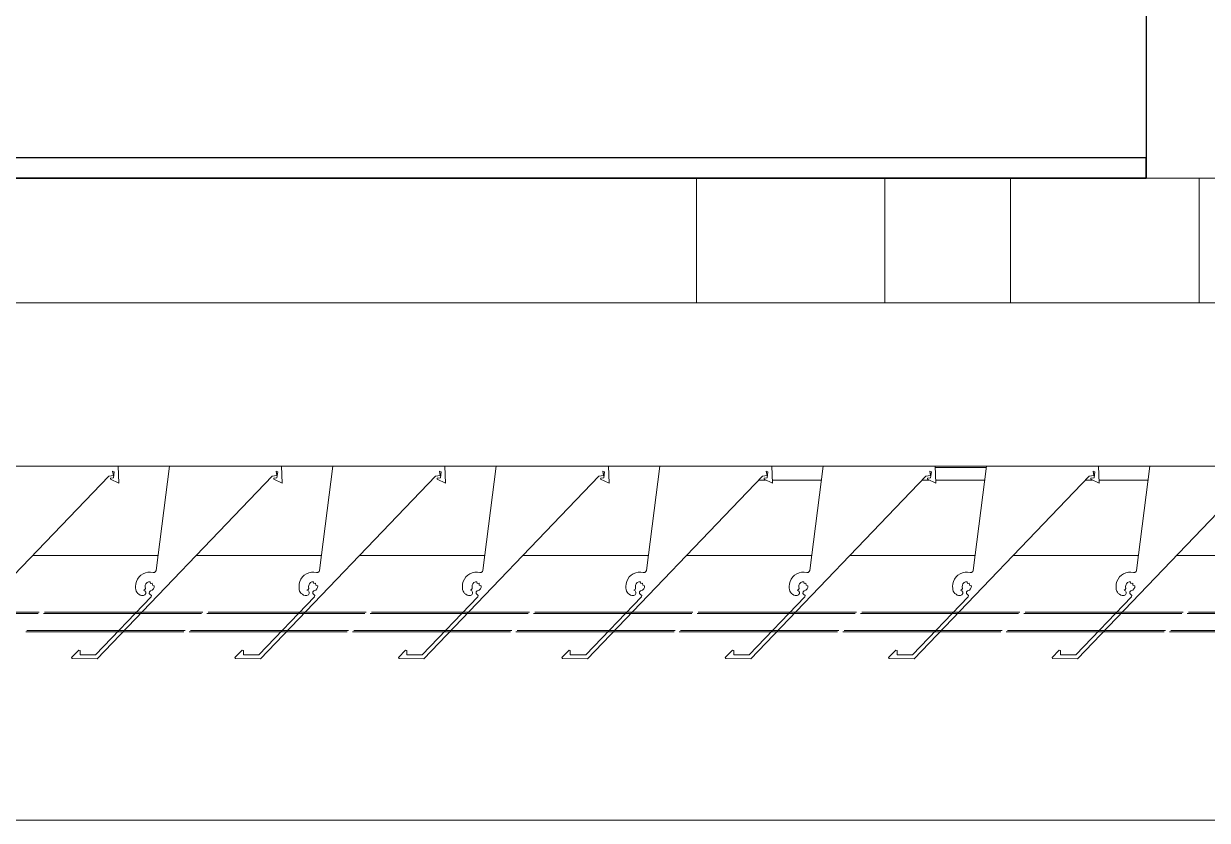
# Model space of a CAD drawing. Header units: millimetres. Extents: x -220592 to 404889, y -217665 to 38245.
# Drawn here: x 30903.1 to 31373.9, y -45008 to -44691.4 of the extents above; entities that cross this region are included whole.
import ezdxf

# ---------------------------------------------------------------- set-up
doc = ezdxf.new("R2010")
doc.units = ezdxf.units.MM
doc.set_wipeout_variables(frame=1)
doc.linetypes.add('XKITLINE00', pattern=[0])
doc.linetypes.add('XKITLINE02', pattern=[4, 2, -2])
for name, color, linetype in [('000 - 0_HIDE_OBJ_FRAMING_DEF_SUB_1', 7, 'Continuous'), ('000 - STRUCTURE_STEEL_ACCESORIES_HATCH_', 7, 'Continuous'), ('000 - STRUCTURE_STEEL_ACCESORIES_HIDDEN_', 7, 'Continuous'), ('000 - STRUCTURE_STEEL_ACCESORIES_MAIN_COLOR_1', 7, 'Continuous'), ('000 - STRUCTURE_STEEL_FRAMING_CUT_COLOR_4', 7, 'Continuous'), ('000 - STRUCTURE_STEEL_FRAMING_DEF_SUB', 7, 'Continuous'), ('000 - STRUCTURE_STEEL_FRAMING_HIDDEN_', 7, 'Continuous'), ('000 - STRUCTURE_STEEL_FRAMING_SUB_COLOR_1', 7, 'Continuous'), ('000 - STRUCTURE_STEEL_FRAMING_SUB_COLOR_2', 7, 'Continuous'), ('000 - STRUCTURE_STEEL_FRAMING_WIPEOUT_', 7, 'Continuous')]:
    doc.layers.add(name, color=color, linetype=linetype)
doc.layers.add('Part', color=7, linetype='Continuous', lineweight=0)

# ---------------------------------------------------------------- blocks, each defined once
blk = doc.blocks.new('*A13830')
at = {"layer": 'Part', "color": 7, "linetype": 'XKITLINE00', "lineweight": 0}
for p, q in [((-142.388308, 67.320805), (-137.388308, 67.320805)), ((-136.888308, 67.320805), (-134.818045, 67.320805)), ((-140.778411, 65.820805), (-140.279659, 65.820805)), ((-140.128411, 65.820805), (-139.629659, 65.820805)), ((-139.478411, 65.820805), (-138.979659, 65.820805)), ((-138.828411, 65.820805), (-138.329659, 65.820805)), ((-138.178411, 65.820805), (-137.679659, 65.820805)), ((-137.528411, 65.820805), (-137.029659, 65.820805)), ((-136.878411, 65.820805), (-136.379659, 65.820805)), ((-136.228411, 65.820805), (-135.729659, 65.820805))]:
    blk.add_line(p, q, dxfattribs=at)
blk = doc.blocks.new('*A13834')
at = {"layer": 'Part', "color": 7, "linetype": 'XKITLINE00', "lineweight": 0}
for p, q in [((-144.838405, 66.825501), (-134.468045, 66.825501)), ((-140.438523, 66.175501), (-140.234226, 66.175501)), ((-139.788523, 66.175501), (-139.584226, 66.175501)), ((-139.138523, 66.175501), (-138.934226, 66.175501)), ((-138.488523, 66.175501), (-138.284226, 66.175501)), ((-137.838523, 66.175501), (-137.634226, 66.175501)), ((-137.188523, 66.175501), (-136.984226, 66.175501)), ((-136.538523, 66.175501), (-136.334226, 66.175501))]:
    blk.add_line(p, q, dxfattribs=at)
blk = doc.blocks.new('*A13840')
at = {"layer": 'Part', "color": 7, "linetype": 'XKITLINE00', "lineweight": 0}
for p, q in [((-136.334201, 66.175699), (-136.387231, 65.761693)), ((-135.888531, 66.175691), (-136.334201, 66.175699)), ((-135.907322, 66.138796), (-135.910226, 66.155812)), ((-135.910226, 66.155812), (-135.903653, 66.153776)), ((-135.906793, 66.128793), (-135.903653, 66.153776)), ((-135.885909, 66.108006), (-135.888531, 66.175691)), ((-136.622111, 65.410777), (-135.925865, 66.135899)), ((-135.925865, 66.135899), (-135.907322, 66.138796)), ((-135.918984, 66.128664), (-135.919396, 66.123541)), ((-135.919396, 66.123541), (-135.885909, 66.108006)), ((-135.906793, 66.128793), (-135.918984, 66.128664)), ((-136.461209, 65.727079), (-136.465582, 65.717817)), ((-136.455231, 65.735396), (-136.461209, 65.727079)), ((-136.447844, 65.742492), (-136.455231, 65.735396)), ((-136.439294, 65.748132), (-136.447844, 65.742492)), ((-136.429864, 65.75213), (-136.439294, 65.748132)), ((-136.419865, 65.754353), (-136.429864, 65.75213)), ((-136.409629, 65.754728), (-136.419865, 65.754353)), ((-136.399495, 65.753242), (-136.409629, 65.754728)), ((-136.393972, 65.753481), (-136.399495, 65.753242)), ((-136.389421, 65.756618), (-136.393972, 65.753481)), ((-136.387231, 65.761693), (-136.389421, 65.756618)), ((-136.468205, 65.707916), (-136.46899, 65.697703)), ((-136.46899, 65.697703), (-136.468892, 65.690904)), ((-136.468892, 65.690904), (-136.468256, 65.685176)), ((-136.468256, 65.685176), (-136.466537, 65.679675)), ((-136.465582, 65.717817), (-136.468205, 65.707916)), ((-136.466537, 65.679675), (-136.463797, 65.674605)), ((-136.437334, 65.683455), (-136.432353, 65.685485)), ((-136.431862, 65.680513), (-136.437334, 65.683455)), ((-136.432353, 65.685485), (-136.429946, 65.690296)), ((-136.428644, 65.675356), (-136.431862, 65.680513)), ((-136.430851, 65.696214), (-136.430507, 65.702714)), ((-136.429946, 65.690296), (-136.430851, 65.696214)), ((-136.430507, 65.702714), (-136.427909, 65.708682)), ((-136.427909, 65.708682), (-136.423387, 65.713364)), ((-136.423387, 65.713364), (-136.417513, 65.716166)), ((-136.417513, 65.716166), (-136.411029, 65.716735)), ((-136.410101, 65.680183), (-136.414258, 65.676)), ((-136.411029, 65.716735), (-136.409923, 65.709029)), ((-136.402527, 65.683297), (-136.410101, 65.680183)), ((-136.409923, 65.709029), (-136.402863, 65.710199)), ((-136.402863, 65.710199), (-136.401919, 65.703034)), ((-136.397741, 65.687964), (-136.402527, 65.683297)), ((-136.401919, 65.703034), (-136.394528, 65.700712)), ((-136.394951, 65.69404), (-136.397741, 65.687964)), ((-136.394528, 65.700712), (-136.394951, 65.69404)), ((-136.407075, 65.656828), (-136.628477, 65.425812)), ((-136.463797, 65.674605), (-136.460139, 65.670151)), ((-136.460139, 65.670151), (-136.455696, 65.66648)), ((-136.455696, 65.66648), (-136.450633, 65.663726)), ((-136.450633, 65.663726), (-136.445137, 65.661991)), ((-136.445137, 65.661991), (-136.437367, 65.661495)), ((-136.437367, 65.661495), (-136.431893, 65.664135)), ((-136.431893, 65.664135), (-136.428656, 65.669279)), ((-136.428656, 65.669279), (-136.428644, 65.675356)), ((-136.414258, 65.676), (-136.414464, 65.670106)), ((-136.414464, 65.670106), (-136.41061, 65.665642)), ((-136.41061, 65.665642), (-136.405983, 65.661987)), ((-136.405983, 65.661987), (-136.407075, 65.656828)), ((-136.694842, 65.44466), (-136.72373, 65.416011)), ((-136.689921, 65.443575), (-136.694842, 65.44466)), ((-136.72373, 65.416011), (-136.721262, 65.41133)), ((-136.721262, 65.41133), (-136.622111, 65.410777)), ((-136.689824, 65.426155), (-136.689921, 65.443575)), ((-136.628477, 65.425812), (-136.689824, 65.426155))]:
    blk.add_line(p, q, dxfattribs=at)
blk = doc.blocks.new('*A13841')
at = {"layer": 'Part', "color": 7, "linetype": 'XKITLINE00', "lineweight": 0}
for p, q in [((-136.984201, 66.175699), (-137.037231, 65.761693)), ((-136.538531, 66.175691), (-136.984201, 66.175699)), ((-136.557322, 66.138796), (-136.560226, 66.155812)), ((-136.560226, 66.155812), (-136.553653, 66.153776)), ((-136.556793, 66.128793), (-136.553653, 66.153776)), ((-136.535909, 66.108006), (-136.538531, 66.175691)), ((-137.272111, 65.410777), (-136.575865, 66.135899)), ((-136.575865, 66.135899), (-136.557322, 66.138796)), ((-136.568984, 66.128664), (-136.569396, 66.123541)), ((-136.569396, 66.123541), (-136.535909, 66.108006)), ((-136.556793, 66.128793), (-136.568984, 66.128664)), ((-137.111209, 65.727079), (-137.115582, 65.717817)), ((-137.105231, 65.735396), (-137.111209, 65.727079)), ((-137.097844, 65.742492), (-137.105231, 65.735396)), ((-137.089294, 65.748132), (-137.097844, 65.742492)), ((-137.079864, 65.75213), (-137.089294, 65.748132)), ((-137.069865, 65.754353), (-137.079864, 65.75213)), ((-137.059629, 65.754728), (-137.069865, 65.754353)), ((-137.049495, 65.753242), (-137.059629, 65.754728)), ((-137.043972, 65.753481), (-137.049495, 65.753242)), ((-137.039421, 65.756618), (-137.043972, 65.753481)), ((-137.037231, 65.761693), (-137.039421, 65.756618)), ((-137.118205, 65.707916), (-137.11899, 65.697703)), ((-137.11899, 65.697703), (-137.118892, 65.690904)), ((-137.118892, 65.690904), (-137.118256, 65.685176)), ((-137.118256, 65.685176), (-137.116537, 65.679675)), ((-137.115582, 65.717817), (-137.118205, 65.707916)), ((-137.116537, 65.679675), (-137.113797, 65.674605)), ((-137.087334, 65.683455), (-137.082353, 65.685485)), ((-137.081862, 65.680513), (-137.087334, 65.683455)), ((-137.082353, 65.685485), (-137.079946, 65.690296)), ((-137.078644, 65.675356), (-137.081862, 65.680513)), ((-137.080851, 65.696214), (-137.080507, 65.702714)), ((-137.079946, 65.690296), (-137.080851, 65.696214)), ((-137.080507, 65.702714), (-137.077909, 65.708682)), ((-137.077909, 65.708682), (-137.073387, 65.713364)), ((-137.073387, 65.713364), (-137.067513, 65.716166)), ((-137.067513, 65.716166), (-137.061029, 65.716735)), ((-137.060101, 65.680183), (-137.064258, 65.676)), ((-137.061029, 65.716735), (-137.059923, 65.709029)), ((-137.052527, 65.683297), (-137.060101, 65.680183)), ((-137.059923, 65.709029), (-137.052863, 65.710199)), ((-137.052863, 65.710199), (-137.051919, 65.703034)), ((-137.047741, 65.687964), (-137.052527, 65.683297)), ((-137.051919, 65.703034), (-137.044528, 65.700712)), ((-137.044951, 65.69404), (-137.047741, 65.687964)), ((-137.044528, 65.700712), (-137.044951, 65.69404)), ((-137.057075, 65.656828), (-137.278477, 65.425812)), ((-137.113797, 65.674605), (-137.110139, 65.670151)), ((-137.110139, 65.670151), (-137.105696, 65.66648)), ((-137.105696, 65.66648), (-137.100633, 65.663726)), ((-137.100633, 65.663726), (-137.095137, 65.661991)), ((-137.095137, 65.661991), (-137.087367, 65.661495)), ((-137.087367, 65.661495), (-137.081893, 65.664135)), ((-137.081893, 65.664135), (-137.078656, 65.669279)), ((-137.078656, 65.669279), (-137.078644, 65.675356)), ((-137.064258, 65.676), (-137.064464, 65.670106)), ((-137.064464, 65.670106), (-137.06061, 65.665642)), ((-137.06061, 65.665642), (-137.055983, 65.661987)), ((-137.055983, 65.661987), (-137.057075, 65.656828)), ((-137.344842, 65.44466), (-137.37373, 65.416011)), ((-137.339921, 65.443575), (-137.344842, 65.44466)), ((-137.37373, 65.416011), (-137.371262, 65.41133)), ((-137.371262, 65.41133), (-137.272111, 65.410777)), ((-137.339824, 65.426155), (-137.339921, 65.443575)), ((-137.278477, 65.425812), (-137.339824, 65.426155))]:
    blk.add_line(p, q, dxfattribs=at)
blk = doc.blocks.new('*A13842')
at = {"layer": 'Part', "color": 7, "linetype": 'XKITLINE00', "lineweight": 0}
for p, q in [((-137.634201, 66.175699), (-137.687231, 65.761693)), ((-137.188531, 66.175691), (-137.634201, 66.175699)), ((-137.207322, 66.138796), (-137.210226, 66.155812)), ((-137.210226, 66.155812), (-137.203653, 66.153776)), ((-137.206793, 66.128793), (-137.203653, 66.153776)), ((-137.185909, 66.108006), (-137.188531, 66.175691)), ((-137.922111, 65.410777), (-137.225865, 66.135899)), ((-137.225865, 66.135899), (-137.207322, 66.138796)), ((-137.218984, 66.128664), (-137.219396, 66.123541)), ((-137.219396, 66.123541), (-137.185909, 66.108006)), ((-137.206793, 66.128793), (-137.218984, 66.128664)), ((-137.761209, 65.727079), (-137.765582, 65.717817)), ((-137.755231, 65.735396), (-137.761209, 65.727079)), ((-137.747844, 65.742492), (-137.755231, 65.735396)), ((-137.739294, 65.748132), (-137.747844, 65.742492)), ((-137.729864, 65.75213), (-137.739294, 65.748132)), ((-137.719865, 65.754353), (-137.729864, 65.75213)), ((-137.709629, 65.754728), (-137.719865, 65.754353)), ((-137.699495, 65.753242), (-137.709629, 65.754728)), ((-137.693972, 65.753481), (-137.699495, 65.753242)), ((-137.689421, 65.756618), (-137.693972, 65.753481)), ((-137.687231, 65.761693), (-137.689421, 65.756618)), ((-137.768205, 65.707916), (-137.76899, 65.697703)), ((-137.76899, 65.697703), (-137.768892, 65.690904)), ((-137.768892, 65.690904), (-137.768256, 65.685176)), ((-137.768256, 65.685176), (-137.766537, 65.679675)), ((-137.765582, 65.717817), (-137.768205, 65.707916)), ((-137.766537, 65.679675), (-137.763797, 65.674605)), ((-137.737334, 65.683455), (-137.732353, 65.685485)), ((-137.731862, 65.680513), (-137.737334, 65.683455)), ((-137.732353, 65.685485), (-137.729946, 65.690296)), ((-137.728644, 65.675356), (-137.731862, 65.680513)), ((-137.730851, 65.696214), (-137.730507, 65.702714)), ((-137.729946, 65.690296), (-137.730851, 65.696214)), ((-137.730507, 65.702714), (-137.727909, 65.708682)), ((-137.727909, 65.708682), (-137.723387, 65.713364)), ((-137.723387, 65.713364), (-137.717513, 65.716166)), ((-137.717513, 65.716166), (-137.711029, 65.716735)), ((-137.710101, 65.680183), (-137.714258, 65.676)), ((-137.711029, 65.716735), (-137.709923, 65.709029)), ((-137.702527, 65.683297), (-137.710101, 65.680183)), ((-137.709923, 65.709029), (-137.702863, 65.710199)), ((-137.702863, 65.710199), (-137.701919, 65.703034)), ((-137.697741, 65.687964), (-137.702527, 65.683297)), ((-137.701919, 65.703034), (-137.694528, 65.700712)), ((-137.694951, 65.69404), (-137.697741, 65.687964)), ((-137.694528, 65.700712), (-137.694951, 65.69404)), ((-137.707075, 65.656828), (-137.928477, 65.425812)), ((-137.763797, 65.674605), (-137.760139, 65.670151)), ((-137.760139, 65.670151), (-137.755696, 65.66648)), ((-137.755696, 65.66648), (-137.750633, 65.663726)), ((-137.750633, 65.663726), (-137.745137, 65.661991)), ((-137.745137, 65.661991), (-137.737367, 65.661495)), ((-137.737367, 65.661495), (-137.731893, 65.664135)), ((-137.731893, 65.664135), (-137.728656, 65.669279)), ((-137.728656, 65.669279), (-137.728644, 65.675356)), ((-137.714258, 65.676), (-137.714464, 65.670106)), ((-137.714464, 65.670106), (-137.71061, 65.665642)), ((-137.71061, 65.665642), (-137.705983, 65.661987)), ((-137.705983, 65.661987), (-137.707075, 65.656828)), ((-137.994842, 65.44466), (-138.02373, 65.416011)), ((-137.989921, 65.443575), (-137.994842, 65.44466)), ((-138.02373, 65.416011), (-138.021262, 65.41133)), ((-138.021262, 65.41133), (-137.922111, 65.410777)), ((-137.989824, 65.426155), (-137.989921, 65.443575)), ((-137.928477, 65.425812), (-137.989824, 65.426155))]:
    blk.add_line(p, q, dxfattribs=at)
blk = doc.blocks.new('*A13843')
at = {"layer": 'Part', "color": 7, "linetype": 'XKITLINE00', "lineweight": 0}
for p, q in [((-138.284201, 66.175699), (-138.337231, 65.761693)), ((-137.838531, 66.175691), (-138.284201, 66.175699)), ((-137.857322, 66.138796), (-137.860226, 66.155812)), ((-137.860226, 66.155812), (-137.853653, 66.153776)), ((-137.856793, 66.128793), (-137.853653, 66.153776)), ((-137.835909, 66.108006), (-137.838531, 66.175691)), ((-138.572111, 65.410777), (-137.875865, 66.135899)), ((-137.875865, 66.135899), (-137.857322, 66.138796)), ((-137.868984, 66.128664), (-137.869396, 66.123541)), ((-137.869396, 66.123541), (-137.835909, 66.108006)), ((-137.856793, 66.128793), (-137.868984, 66.128664)), ((-138.411209, 65.727079), (-138.415582, 65.717817)), ((-138.405231, 65.735396), (-138.411209, 65.727079)), ((-138.397844, 65.742492), (-138.405231, 65.735396)), ((-138.389294, 65.748132), (-138.397844, 65.742492)), ((-138.379864, 65.75213), (-138.389294, 65.748132)), ((-138.369865, 65.754353), (-138.379864, 65.75213)), ((-138.359629, 65.754728), (-138.369865, 65.754353)), ((-138.349495, 65.753242), (-138.359629, 65.754728)), ((-138.343972, 65.753481), (-138.349495, 65.753242)), ((-138.339421, 65.756618), (-138.343972, 65.753481)), ((-138.337231, 65.761693), (-138.339421, 65.756618)), ((-138.418205, 65.707916), (-138.41899, 65.697703)), ((-138.41899, 65.697703), (-138.418892, 65.690904)), ((-138.418892, 65.690904), (-138.418256, 65.685176)), ((-138.418256, 65.685176), (-138.416537, 65.679675)), ((-138.415582, 65.717817), (-138.418205, 65.707916)), ((-138.416537, 65.679675), (-138.413797, 65.674605)), ((-138.387334, 65.683455), (-138.382353, 65.685485)), ((-138.381862, 65.680513), (-138.387334, 65.683455)), ((-138.382353, 65.685485), (-138.379946, 65.690296)), ((-138.378644, 65.675356), (-138.381862, 65.680513)), ((-138.380851, 65.696214), (-138.380507, 65.702714)), ((-138.379946, 65.690296), (-138.380851, 65.696214)), ((-138.380507, 65.702714), (-138.377909, 65.708682)), ((-138.377909, 65.708682), (-138.373387, 65.713364)), ((-138.373387, 65.713364), (-138.367513, 65.716166)), ((-138.367513, 65.716166), (-138.361029, 65.716735)), ((-138.360101, 65.680183), (-138.364258, 65.676)), ((-138.361029, 65.716735), (-138.359923, 65.709029)), ((-138.352527, 65.683297), (-138.360101, 65.680183)), ((-138.359923, 65.709029), (-138.352863, 65.710199)), ((-138.352863, 65.710199), (-138.351919, 65.703034)), ((-138.347741, 65.687964), (-138.352527, 65.683297)), ((-138.351919, 65.703034), (-138.344528, 65.700712)), ((-138.344951, 65.69404), (-138.347741, 65.687964)), ((-138.344528, 65.700712), (-138.344951, 65.69404)), ((-138.357075, 65.656828), (-138.578477, 65.425812)), ((-138.413797, 65.674605), (-138.410139, 65.670151)), ((-138.410139, 65.670151), (-138.405696, 65.66648)), ((-138.405696, 65.66648), (-138.400633, 65.663726)), ((-138.400633, 65.663726), (-138.395137, 65.661991)), ((-138.395137, 65.661991), (-138.387367, 65.661495)), ((-138.387367, 65.661495), (-138.381893, 65.664135)), ((-138.381893, 65.664135), (-138.378656, 65.669279)), ((-138.378656, 65.669279), (-138.378644, 65.675356)), ((-138.364258, 65.676), (-138.364464, 65.670106)), ((-138.364464, 65.670106), (-138.36061, 65.665642)), ((-138.36061, 65.665642), (-138.355983, 65.661987)), ((-138.355983, 65.661987), (-138.357075, 65.656828)), ((-138.644842, 65.44466), (-138.67373, 65.416011)), ((-138.639921, 65.443575), (-138.644842, 65.44466)), ((-138.67373, 65.416011), (-138.671262, 65.41133)), ((-138.671262, 65.41133), (-138.572111, 65.410777)), ((-138.639824, 65.426155), (-138.639921, 65.443575)), ((-138.578477, 65.425812), (-138.639824, 65.426155))]:
    blk.add_line(p, q, dxfattribs=at)
blk = doc.blocks.new('*A13853')
at = {"layer": 'Part', "color": 7, "linetype": 'XKITLINE00', "lineweight": 0}
for p, q in [((-137.388308, 66.825501), (-137.388308, 67.57079)), ((-136.888308, 66.825501), (-136.888308, 67.57079)), ((-137.188341, 66.170805), (-136.984828, 66.170805))]:
    blk.add_line(p, q, dxfattribs=at)
blk = doc.blocks.new('*A13854')
at = {"layer": 'Part', "color": 7, "linetype": 'XKITLINE00', "lineweight": 0}
for p, q in [((-138.138308, 66.825501), (-138.138308, 67.320805)), ((-138.138308, 67.320805), (-137.388308, 67.320805)), ((-136.888308, 67.320805), (-136.138308, 67.320805)), ((-136.138308, 67.320805), (-136.138308, 66.825501)), ((-137.890358, 66.120805), (-137.863498, 66.120805)), ((-137.836404, 66.120805), (-137.641232, 66.120805)), ((-137.240358, 66.120805), (-137.213498, 66.120805)), ((-137.186404, 66.120805), (-136.991232, 66.120805)), ((-136.590358, 66.120805), (-136.563498, 66.120805)), ((-136.536404, 66.120805), (-136.341232, 66.120805))]:
    blk.add_line(p, q, dxfattribs=at)
blk = doc.blocks.new('*A13955')
at = {"layer": 'Part', "color": 7, "linetype": 'XKITLINE00', "lineweight": 0}
for p, q in [((-138.934201, 66.175699), (-138.987231, 65.761693)), ((-138.488531, 66.175691), (-138.934201, 66.175699)), ((-138.507322, 66.138796), (-138.510226, 66.155812)), ((-138.510226, 66.155812), (-138.503653, 66.153776)), ((-138.506793, 66.128793), (-138.503653, 66.153776)), ((-138.485909, 66.108006), (-138.488531, 66.175691)), ((-139.222111, 65.410777), (-138.525865, 66.135899)), ((-138.525865, 66.135899), (-138.507322, 66.138796)), ((-138.518984, 66.128664), (-138.519396, 66.123541)), ((-138.519396, 66.123541), (-138.485909, 66.108006)), ((-138.506793, 66.128793), (-138.518984, 66.128664)), ((-139.061209, 65.727079), (-139.065582, 65.717817)), ((-139.055231, 65.735396), (-139.061209, 65.727079)), ((-139.047844, 65.742492), (-139.055231, 65.735396)), ((-139.039294, 65.748132), (-139.047844, 65.742492)), ((-139.029864, 65.75213), (-139.039294, 65.748132)), ((-139.019865, 65.754353), (-139.029864, 65.75213)), ((-139.009629, 65.754728), (-139.019865, 65.754353)), ((-138.999495, 65.753242), (-139.009629, 65.754728)), ((-138.993972, 65.753481), (-138.999495, 65.753242)), ((-138.989421, 65.756618), (-138.993972, 65.753481)), ((-138.987231, 65.761693), (-138.989421, 65.756618)), ((-139.068205, 65.707916), (-139.06899, 65.697703)), ((-139.06899, 65.697703), (-139.068892, 65.690904)), ((-139.068892, 65.690904), (-139.068256, 65.685176)), ((-139.068256, 65.685176), (-139.066537, 65.679675)), ((-139.065582, 65.717817), (-139.068205, 65.707916)), ((-139.066537, 65.679675), (-139.063797, 65.674605)), ((-139.037334, 65.683455), (-139.032353, 65.685485)), ((-139.031862, 65.680513), (-139.037334, 65.683455)), ((-139.032353, 65.685485), (-139.029946, 65.690296)), ((-139.028644, 65.675356), (-139.031862, 65.680513)), ((-139.030851, 65.696214), (-139.030507, 65.702714)), ((-139.029946, 65.690296), (-139.030851, 65.696214)), ((-139.030507, 65.702714), (-139.027909, 65.708682)), ((-139.027909, 65.708682), (-139.023387, 65.713364)), ((-139.023387, 65.713364), (-139.017513, 65.716166)), ((-139.017513, 65.716166), (-139.011029, 65.716735)), ((-139.010101, 65.680183), (-139.014258, 65.676)), ((-139.011029, 65.716735), (-139.009923, 65.709029)), ((-139.002527, 65.683297), (-139.010101, 65.680183)), ((-139.009923, 65.709029), (-139.002863, 65.710199)), ((-139.002863, 65.710199), (-139.001919, 65.703034)), ((-138.997741, 65.687964), (-139.002527, 65.683297)), ((-139.001919, 65.703034), (-138.994528, 65.700712)), ((-138.994951, 65.69404), (-138.997741, 65.687964)), ((-138.994528, 65.700712), (-138.994951, 65.69404)), ((-139.007075, 65.656828), (-139.228477, 65.425812)), ((-139.063797, 65.674605), (-139.060139, 65.670151)), ((-139.060139, 65.670151), (-139.055696, 65.66648)), ((-139.055696, 65.66648), (-139.050633, 65.663726)), ((-139.050633, 65.663726), (-139.045137, 65.661991)), ((-139.045137, 65.661991), (-139.037367, 65.661495)), ((-139.037367, 65.661495), (-139.031893, 65.664135)), ((-139.031893, 65.664135), (-139.028656, 65.669279)), ((-139.028656, 65.669279), (-139.028644, 65.675356)), ((-139.014258, 65.676), (-139.014464, 65.670106)), ((-139.014464, 65.670106), (-139.01061, 65.665642)), ((-139.01061, 65.665642), (-139.005983, 65.661987)), ((-139.005983, 65.661987), (-139.007075, 65.656828)), ((-139.294842, 65.44466), (-139.32373, 65.416011)), ((-139.289921, 65.443575), (-139.294842, 65.44466)), ((-139.32373, 65.416011), (-139.321262, 65.41133)), ((-139.321262, 65.41133), (-139.222111, 65.410777)), ((-139.289824, 65.426155), (-139.289921, 65.443575)), ((-139.228477, 65.425812), (-139.289824, 65.426155))]:
    blk.add_line(p, q, dxfattribs=at)
blk = doc.blocks.new('*A13956')
at = {"layer": 'Part', "color": 7, "linetype": 'XKITLINE00', "lineweight": 0}
for p, q in [((-139.584201, 66.175699), (-139.637231, 65.761693)), ((-139.138531, 66.175691), (-139.584201, 66.175699)), ((-139.157322, 66.138796), (-139.160226, 66.155812)), ((-139.160226, 66.155812), (-139.153653, 66.153776)), ((-139.156793, 66.128793), (-139.153653, 66.153776)), ((-139.135909, 66.108006), (-139.138531, 66.175691)), ((-139.872111, 65.410777), (-139.175865, 66.135899)), ((-139.175865, 66.135899), (-139.157322, 66.138796)), ((-139.168984, 66.128664), (-139.169396, 66.123541)), ((-139.169396, 66.123541), (-139.135909, 66.108006)), ((-139.156793, 66.128793), (-139.168984, 66.128664)), ((-139.711209, 65.727079), (-139.715582, 65.717817)), ((-139.705231, 65.735396), (-139.711209, 65.727079)), ((-139.697844, 65.742492), (-139.705231, 65.735396)), ((-139.689294, 65.748132), (-139.697844, 65.742492)), ((-139.679864, 65.75213), (-139.689294, 65.748132)), ((-139.669865, 65.754353), (-139.679864, 65.75213)), ((-139.659629, 65.754728), (-139.669865, 65.754353)), ((-139.649495, 65.753242), (-139.659629, 65.754728)), ((-139.643972, 65.753481), (-139.649495, 65.753242)), ((-139.639421, 65.756618), (-139.643972, 65.753481)), ((-139.637231, 65.761693), (-139.639421, 65.756618)), ((-139.718205, 65.707916), (-139.71899, 65.697703)), ((-139.71899, 65.697703), (-139.718892, 65.690904)), ((-139.718892, 65.690904), (-139.718256, 65.685176)), ((-139.718256, 65.685176), (-139.716537, 65.679675)), ((-139.715582, 65.717817), (-139.718205, 65.707916)), ((-139.716537, 65.679675), (-139.713797, 65.674605)), ((-139.687334, 65.683455), (-139.682353, 65.685485)), ((-139.681862, 65.680513), (-139.687334, 65.683455)), ((-139.682353, 65.685485), (-139.679946, 65.690296)), ((-139.678644, 65.675356), (-139.681862, 65.680513)), ((-139.680851, 65.696214), (-139.680507, 65.702714)), ((-139.679946, 65.690296), (-139.680851, 65.696214)), ((-139.680507, 65.702714), (-139.677909, 65.708682)), ((-139.677909, 65.708682), (-139.673387, 65.713364)), ((-139.673387, 65.713364), (-139.667513, 65.716166)), ((-139.667513, 65.716166), (-139.661029, 65.716735)), ((-139.660101, 65.680183), (-139.664258, 65.676)), ((-139.661029, 65.716735), (-139.659923, 65.709029)), ((-139.652527, 65.683297), (-139.660101, 65.680183)), ((-139.659923, 65.709029), (-139.652863, 65.710199)), ((-139.652863, 65.710199), (-139.651919, 65.703034)), ((-139.647741, 65.687964), (-139.652527, 65.683297)), ((-139.651919, 65.703034), (-139.644528, 65.700712)), ((-139.644951, 65.69404), (-139.647741, 65.687964)), ((-139.644528, 65.700712), (-139.644951, 65.69404)), ((-139.657075, 65.656828), (-139.878477, 65.425812)), ((-139.713797, 65.674605), (-139.710139, 65.670151)), ((-139.710139, 65.670151), (-139.705696, 65.66648)), ((-139.705696, 65.66648), (-139.700633, 65.663726)), ((-139.700633, 65.663726), (-139.695137, 65.661991)), ((-139.695137, 65.661991), (-139.687367, 65.661495)), ((-139.687367, 65.661495), (-139.681893, 65.664135)), ((-139.681893, 65.664135), (-139.678656, 65.669279)), ((-139.678656, 65.669279), (-139.678644, 65.675356)), ((-139.664258, 65.676), (-139.664464, 65.670106)), ((-139.664464, 65.670106), (-139.66061, 65.665642)), ((-139.66061, 65.665642), (-139.655983, 65.661987)), ((-139.655983, 65.661987), (-139.657075, 65.656828)), ((-139.944842, 65.44466), (-139.97373, 65.416011)), ((-139.939921, 65.443575), (-139.944842, 65.44466)), ((-139.97373, 65.416011), (-139.971262, 65.41133)), ((-139.971262, 65.41133), (-139.872111, 65.410777)), ((-139.939824, 65.426155), (-139.939921, 65.443575)), ((-139.878477, 65.425812), (-139.939824, 65.426155))]:
    blk.add_line(p, q, dxfattribs=at)
blk = doc.blocks.new('*A13957')
at = {"layer": 'Part', "color": 7, "linetype": 'XKITLINE00', "lineweight": 0}
for p, q in [((-140.234201, 66.175699), (-140.287231, 65.761693)), ((-139.788531, 66.175691), (-140.234201, 66.175699)), ((-139.807322, 66.138796), (-139.810226, 66.155812)), ((-139.810226, 66.155812), (-139.803653, 66.153776)), ((-139.806793, 66.128793), (-139.803653, 66.153776)), ((-139.785909, 66.108006), (-139.788531, 66.175691)), ((-140.522111, 65.410777), (-139.825865, 66.135899)), ((-139.825865, 66.135899), (-139.807322, 66.138796)), ((-139.818984, 66.128664), (-139.819396, 66.123541)), ((-139.819396, 66.123541), (-139.785909, 66.108006)), ((-139.806793, 66.128793), (-139.818984, 66.128664)), ((-140.361209, 65.727079), (-140.365582, 65.717817)), ((-140.355231, 65.735396), (-140.361209, 65.727079)), ((-140.347844, 65.742492), (-140.355231, 65.735396)), ((-140.339294, 65.748132), (-140.347844, 65.742492)), ((-140.329864, 65.75213), (-140.339294, 65.748132)), ((-140.319865, 65.754353), (-140.329864, 65.75213)), ((-140.309629, 65.754728), (-140.319865, 65.754353)), ((-140.299495, 65.753242), (-140.309629, 65.754728)), ((-140.293972, 65.753481), (-140.299495, 65.753242)), ((-140.289421, 65.756618), (-140.293972, 65.753481)), ((-140.287231, 65.761693), (-140.289421, 65.756618)), ((-140.368205, 65.707916), (-140.36899, 65.697703)), ((-140.36899, 65.697703), (-140.368892, 65.690904)), ((-140.368892, 65.690904), (-140.368256, 65.685176)), ((-140.368256, 65.685176), (-140.366537, 65.679675)), ((-140.365582, 65.717817), (-140.368205, 65.707916)), ((-140.366537, 65.679675), (-140.363797, 65.674605)), ((-140.337334, 65.683455), (-140.332353, 65.685485)), ((-140.331862, 65.680513), (-140.337334, 65.683455)), ((-140.332353, 65.685485), (-140.329946, 65.690296)), ((-140.328644, 65.675356), (-140.331862, 65.680513)), ((-140.330851, 65.696214), (-140.330507, 65.702714)), ((-140.329946, 65.690296), (-140.330851, 65.696214)), ((-140.330507, 65.702714), (-140.327909, 65.708682)), ((-140.327909, 65.708682), (-140.323387, 65.713364)), ((-140.323387, 65.713364), (-140.317513, 65.716166)), ((-140.317513, 65.716166), (-140.311029, 65.716735)), ((-140.310101, 65.680183), (-140.314258, 65.676)), ((-140.311029, 65.716735), (-140.309923, 65.709029)), ((-140.302527, 65.683297), (-140.310101, 65.680183)), ((-140.309923, 65.709029), (-140.302863, 65.710199)), ((-140.302863, 65.710199), (-140.301919, 65.703034)), ((-140.297741, 65.687964), (-140.302527, 65.683297)), ((-140.301919, 65.703034), (-140.294528, 65.700712)), ((-140.294951, 65.69404), (-140.297741, 65.687964)), ((-140.294528, 65.700712), (-140.294951, 65.69404)), ((-140.307075, 65.656828), (-140.528477, 65.425812)), ((-140.363797, 65.674605), (-140.360139, 65.670151)), ((-140.360139, 65.670151), (-140.355696, 65.66648)), ((-140.355696, 65.66648), (-140.350633, 65.663726)), ((-140.350633, 65.663726), (-140.345137, 65.661991)), ((-140.345137, 65.661991), (-140.337367, 65.661495)), ((-140.337367, 65.661495), (-140.331893, 65.664135)), ((-140.331893, 65.664135), (-140.328656, 65.669279)), ((-140.328656, 65.669279), (-140.328644, 65.675356)), ((-140.314258, 65.676), (-140.314464, 65.670106)), ((-140.314464, 65.670106), (-140.31061, 65.665642)), ((-140.31061, 65.665642), (-140.305983, 65.661987)), ((-140.305983, 65.661987), (-140.307075, 65.656828)), ((-140.594842, 65.44466), (-140.62373, 65.416011)), ((-140.589921, 65.443575), (-140.594842, 65.44466)), ((-140.62373, 65.416011), (-140.621262, 65.41133)), ((-140.621262, 65.41133), (-140.522111, 65.410777)), ((-140.589824, 65.426155), (-140.589921, 65.443575)), ((-140.528477, 65.425812), (-140.589824, 65.426155))]:
    blk.add_line(p, q, dxfattribs=at)
blk = doc.blocks.new('*A13958')
at = {"layer": 'Part', "color": 7, "linetype": 'XKITLINE00', "lineweight": 0}
for p, q in [((-140.884201, 66.175699), (-140.937231, 65.761693)), ((-140.438531, 66.175691), (-140.884201, 66.175699)), ((-140.457322, 66.138796), (-140.460226, 66.155812)), ((-140.460226, 66.155812), (-140.453653, 66.153776)), ((-140.456793, 66.128793), (-140.453653, 66.153776)), ((-140.435909, 66.108006), (-140.438531, 66.175691)), ((-141.172111, 65.410777), (-140.475865, 66.135899)), ((-140.475865, 66.135899), (-140.457322, 66.138796)), ((-140.468984, 66.128664), (-140.469396, 66.123541)), ((-140.469396, 66.123541), (-140.435909, 66.108006)), ((-140.456793, 66.128793), (-140.468984, 66.128664)), ((-141.011209, 65.727079), (-141.015582, 65.717817)), ((-141.005231, 65.735396), (-141.011209, 65.727079)), ((-140.997844, 65.742492), (-141.005231, 65.735396)), ((-140.989294, 65.748132), (-140.997844, 65.742492)), ((-140.979864, 65.75213), (-140.989294, 65.748132)), ((-140.969865, 65.754353), (-140.979864, 65.75213)), ((-140.959629, 65.754728), (-140.969865, 65.754353)), ((-140.949495, 65.753242), (-140.959629, 65.754728)), ((-140.943972, 65.753481), (-140.949495, 65.753242)), ((-140.939421, 65.756618), (-140.943972, 65.753481)), ((-140.937231, 65.761693), (-140.939421, 65.756618)), ((-141.018205, 65.707916), (-141.01899, 65.697703)), ((-141.01899, 65.697703), (-141.018892, 65.690904)), ((-141.018892, 65.690904), (-141.018256, 65.685176)), ((-141.018256, 65.685176), (-141.016537, 65.679675)), ((-141.015582, 65.717817), (-141.018205, 65.707916)), ((-141.016537, 65.679675), (-141.013797, 65.674605)), ((-140.987334, 65.683455), (-140.982353, 65.685485)), ((-140.981862, 65.680513), (-140.987334, 65.683455)), ((-140.982353, 65.685485), (-140.979946, 65.690296)), ((-140.978644, 65.675356), (-140.981862, 65.680513)), ((-140.980851, 65.696214), (-140.980507, 65.702714)), ((-140.979946, 65.690296), (-140.980851, 65.696214)), ((-140.980507, 65.702714), (-140.977909, 65.708682)), ((-140.977909, 65.708682), (-140.973387, 65.713364)), ((-140.973387, 65.713364), (-140.967513, 65.716166)), ((-140.967513, 65.716166), (-140.961029, 65.716735)), ((-140.960101, 65.680183), (-140.964258, 65.676)), ((-140.961029, 65.716735), (-140.959923, 65.709029)), ((-140.952527, 65.683297), (-140.960101, 65.680183)), ((-140.959923, 65.709029), (-140.952863, 65.710199)), ((-140.952863, 65.710199), (-140.951919, 65.703034)), ((-140.947741, 65.687964), (-140.952527, 65.683297)), ((-140.951919, 65.703034), (-140.944528, 65.700712)), ((-140.944951, 65.69404), (-140.947741, 65.687964)), ((-140.944528, 65.700712), (-140.944951, 65.69404)), ((-140.957075, 65.656828), (-141.178477, 65.425812)), ((-141.013797, 65.674605), (-141.010139, 65.670151)), ((-141.010139, 65.670151), (-141.005696, 65.66648)), ((-141.005696, 65.66648), (-141.000633, 65.663726)), ((-141.000633, 65.663726), (-140.995137, 65.661991)), ((-140.995137, 65.661991), (-140.987367, 65.661495)), ((-140.987367, 65.661495), (-140.981893, 65.664135)), ((-140.981893, 65.664135), (-140.978656, 65.669279)), ((-140.978656, 65.669279), (-140.978644, 65.675356)), ((-140.964258, 65.676), (-140.964464, 65.670106)), ((-140.964464, 65.670106), (-140.96061, 65.665642)), ((-140.96061, 65.665642), (-140.955983, 65.661987)), ((-140.955983, 65.661987), (-140.957075, 65.656828)), ((-141.244842, 65.44466), (-141.27373, 65.416011)), ((-141.239921, 65.443575), (-141.244842, 65.44466)), ((-141.27373, 65.416011), (-141.271262, 65.41133)), ((-141.271262, 65.41133), (-141.172111, 65.410777)), ((-141.239824, 65.426155), (-141.239921, 65.443575)), ((-141.178477, 65.425812), (-141.239824, 65.426155))]:
    blk.add_line(p, q, dxfattribs=at)
blk = doc.blocks.new('*A13531')
at = {"layer": '000 - 0_HIDE_OBJ_FRAMING_DEF_SUB_1', "color": 7, "linetype": 'XKITLINE00', "lineweight": 0}
for q in [(-135.563334, 90.530603), (-170.913334, 67.570805)]:
    blk.add_line((-135.563334, 67.570805), q, dxfattribs=at)
blk = doc.blocks.new('*A13852')
at = {"layer": '000 - 0_HIDE_OBJ_FRAMING_DEF_SUB_1', "color": 7, "linetype": 'XKITLINE00', "lineweight": 0}
for p, q in [((-140.349382, 65.590669), (-139.72048, 65.590669)), ((-140.344357, 65.595903), (-139.715465, 65.595903)), ((-139.699382, 65.590669), (-139.07048, 65.590669)), ((-139.694357, 65.595903), (-139.065465, 65.595903)), ((-139.049382, 65.590669), (-138.42048, 65.590669)), ((-139.044357, 65.595903), (-138.415465, 65.595903)), ((-138.399382, 65.590669), (-137.77048, 65.590669)), ((-138.394357, 65.595903), (-137.765465, 65.595903)), ((-137.749382, 65.590669), (-137.12048, 65.590669)), ((-137.744357, 65.595903), (-137.115465, 65.595903)), ((-137.099382, 65.590669), (-136.47048, 65.590669)), ((-137.094357, 65.595903), (-136.465465, 65.595903)), ((-136.449382, 65.590669), (-135.82048, 65.590669)), ((-136.444357, 65.595903), (-135.815465, 65.595903)), ((-135.799382, 65.590669), (-135.17048, 65.590669)), ((-135.794357, 65.595903), (-135.165465, 65.595903)), ((-135.149382, 65.590669), (-130.485516, 65.590669)), ((-135.144357, 65.595903), (-130.485516, 65.595903)), ((-139.769735, 65.517399), (-139.140702, 65.517399)), ((-139.764709, 65.522633), (-139.135686, 65.522633)), ((-139.119735, 65.517399), (-138.490702, 65.517399)), ((-139.114709, 65.522633), (-138.485686, 65.522633)), ((-138.469735, 65.517399), (-137.840702, 65.517399)), ((-138.464709, 65.522633), (-137.835686, 65.522633)), ((-137.819735, 65.517399), (-137.190702, 65.517399)), ((-137.814709, 65.522633), (-137.185686, 65.522633)), ((-137.169735, 65.517399), (-136.540702, 65.517399)), ((-137.164709, 65.522633), (-136.535686, 65.522633)), ((-136.519735, 65.517399), (-135.890702, 65.517399)), ((-136.514709, 65.522633), (-135.885686, 65.522633)), ((-135.869735, 65.517399), (-135.240702, 65.517399)), ((-135.864709, 65.522633), (-135.235686, 65.522633)), ((-135.219735, 65.517399), (-130.485516, 65.517399)), ((-135.214709, 65.522633), (-130.485516, 65.522633)), ((-142.702542, 64.768427), (-130.485516, 64.768427))]:
    blk.add_line(p, q, dxfattribs=at)
blk = doc.blocks.new('W-1-PP18-ST_20260402-011103_LOWER_PL')
at = {"layer": '000 - 0_HIDE_OBJ_FRAMING_DEF_SUB_1', "color": 7, "lineweight": 0, "xscale": 100, "yscale": 100, "zscale": 100}
for name in ['*A13531', '*A13852']:
    blk.add_blockref(name, (17759.3349, -35779.0805), dxfattribs=at)
blk = doc.blocks.new('*U17511')
at = {"color": 7}
blk.add_wipeout([(0, 0), (0, 125), (3584, 125), (3584, 0)], dxfattribs=at).dxf.layer = '000 - STRUCTURE_STEEL_FRAMING_WIPEOUT_'
at = {"layer": '000 - STRUCTURE_STEEL_FRAMING_SUB_COLOR_1', "color": 7}
blk.add_lwpolyline([(0, 125), (0, 117), (3584, 117), (3584, 125)], close=True, dxfattribs=at)
at = {"layer": '000 - STRUCTURE_STEEL_FRAMING_SUB_COLOR_2', "color": 7}
blk.add_lwpolyline([(0, 0), (0, 125), (3584, 125), (3584, 0)], close=True, dxfattribs=at)
blk = doc.blocks.new('000_ASPG_TYP_FILES_STRUCTURE_STEEL_BK')
at = {"layer": '000 - STRUCTURE_STEEL_ACCESORIES_HIDDEN_', "color": 7}
blk.add_lwpolyline([(0, 7), (5, 7), (5, -7), (0, -7)], close=True, dxfattribs=at)
at = {"layer": '000 - STRUCTURE_STEEL_ACCESORIES_MAIN_COLOR_1', "color": 7}
for points in [[(0, -30), (60, -30), (60, 30), (0, 30)], [(0, -30), (5, -30), (5, 30), (0, 30)]]:
    blk.add_lwpolyline(points, close=True, dxfattribs=at)
blk = doc.blocks.new('000_CKST_FAMELINE_STEEL_STRUCTURE-COLUMN_TOP_VIEW')
at = {"layer": '000 - STRUCTURE_STEEL_FRAMING_DEF_SUB', "color": 7, "linetype": 'XKITLINE00', "lineweight": 0}
for p, q in [((0, 76), (0, 104)), ((26, 90), (-26, 90)), ((0, 14), (0, -14)), ((26, 0), (-26, 0)), ((0, -76), (0, -104)), ((26, -90), (-26, -90))]:
    blk.add_line(p, q, dxfattribs=at)
at = {"layer": '000 - STRUCTURE_STEEL_FRAMING_SUB_COLOR_2', "color": 7}
for p, q in [((-70, 110), (-90, 130)), ((70, 110), (90, 130)), ((-70, -110), (-90, -130)), ((70, -110), (90, -130))]:
    blk.add_line(p, q, dxfattribs=at)
for points in [[(90, 130), (-90, 130), (-90, -130), (90, -130)], [(70, 110), (-70, 110), (-70, -110), (70, -110)]]:
    blk.add_lwpolyline(points, close=True, dxfattribs=at)
for points in [[(15, 83), (-15, 83, -0.414214), (-22, 90, -0.414214), (-15, 97), (15, 97, -0.414214), (22, 90), (22, 90, -0.414214)], [(15, -83), (-15, -83, 0.414214), (-22, -90, 0.414214), (-15, -97), (15, -97, 0.414214), (22, -90), (22, -90, 0.414214)]]:
    blk.add_lwpolyline(points, format="xyb", close=True, dxfattribs=at)
at = {"color": 7, "rotation": 270}
blk.add_blockref('000_ASPG_TYP_FILES_STRUCTURE_STEEL_BK', (0, -3), dxfattribs=at)
at = {"color": 7}
blk.add_wipeout([(50, 50), (50, -50), (170, -50), (170, 50)], dxfattribs=at).dxf.layer = '000 - STRUCTURE_STEEL_FRAMING_WIPEOUT_'
at = {"layer": '000 - STRUCTURE_STEEL_ACCESORIES_HATCH_'}
h = blk.add_hatch(dxfattribs=at)
h.set_pattern_fill('ANSI32', scale=25, angle=270)
h.set_pattern_definition([(315, (1524.514, 2469.062), (6.629126, 6.629126), []), (315, (1524.514, 2464.642), (6.629126, 6.629126), [])])
h.paths.add_polyline_path([(-50, -50), (-42, -50), (-42, -3), (42, -3), (42, -50), (50, -50), (50, 50), (42, 50), (42, 3), (-42, 3), (-42, 50), (-50, 50)])
at = {"layer": '000 - STRUCTURE_STEEL_FRAMING_CUT_COLOR_4', "color": 7, "lineweight": 0}
blk.add_lwpolyline([(-50, -50), (-42, -50), (-42, -3), (42, -3), (42, -50), (50, -50), (50, 50), (42, 50), (42, 3), (-42, 3), (-42, 50), (-50, 50)], close=True, dxfattribs=at)
at = {"layer": '000 - STRUCTURE_STEEL_FRAMING_DEF_SUB', "color": 7, "linetype": 'XKITLINE00', "lineweight": 0}
for p, q in [((110, 44), (110, 16)), ((96, 30), (124, 30)), ((110, -16), (110, -44)), ((96, -30), (124, -30))]:
    blk.add_line(p, q, dxfattribs=at)
at = {"layer": '000 - STRUCTURE_STEEL_FRAMING_HIDDEN_', "color": 7, "linetype": 'XKITLINE02', "ltscale": 4}
for p, q in [((56, -50), (56, 50)), ((50, 3), (170, 3)), ((50, -3), (170, -3))]:
    blk.add_line(p, q, dxfattribs=at)
at = {"layer": '000 - STRUCTURE_STEEL_FRAMING_SUB_COLOR_2', "color": 7}
for p, q in [((50, 3), (50, -3)), ((170, 3), (170, -3))]:
    blk.add_line(p, q, dxfattribs=at)
blk.add_lwpolyline([(50, 50), (50, -50), (170, -50), (170, 50)], close=True, dxfattribs=at)
for centre in [(110, 30), (110, -30)]:
    blk.add_circle(centre, 7, dxfattribs=at)
blk = doc.blocks.new('W-1-PP18-ST_20260402-014810LOPL_MAIN_ST')
at = {"color": 7, "rotation": 270}
blk.add_blockref('000_CKST_FAMELINE_STEEL_STRUCTURE-COLUMN_TOP_VIEW', (3793, -28871.9064), dxfattribs=at)
at = {"color": 7, "rotation": 180}
blk.add_blockref('*U17511', (4228, -28922), dxfattribs=at)

msp = doc.modelspace()

# ---------------------------------------------------------------- block references
at = {"color": 7, "lineweight": 0, "xscale": 100, "yscale": 100, "zscale": 100}
for name in ['*A13853', '*A13830', '*A13854', '*A13834', '*A13958', '*A13957', '*A13956', '*A13955', '*A13843', '*A13842', '*A13841', '*A13840']:
    msp.add_blockref(name, (44984.4833, -51484.8507), dxfattribs=at)

# ---------------------------------------------------------------- next in the draw order: block references
at = {"layer": 'Defpoints', "color": 7}
msp.add_blockref('W-1-PP18-ST_20260402-011103_LOWER_PL', (27121.4984, -15705.7702), dxfattribs=at)

# ---------------------------------------------------------------- next in the draw order: block references
msp.add_blockref('W-1-PP18-ST_20260402-014810LOPL_MAIN_ST', (27121.4984, -15705.7702), dxfattribs=at)

doc.saveas('drawing.dxf')
